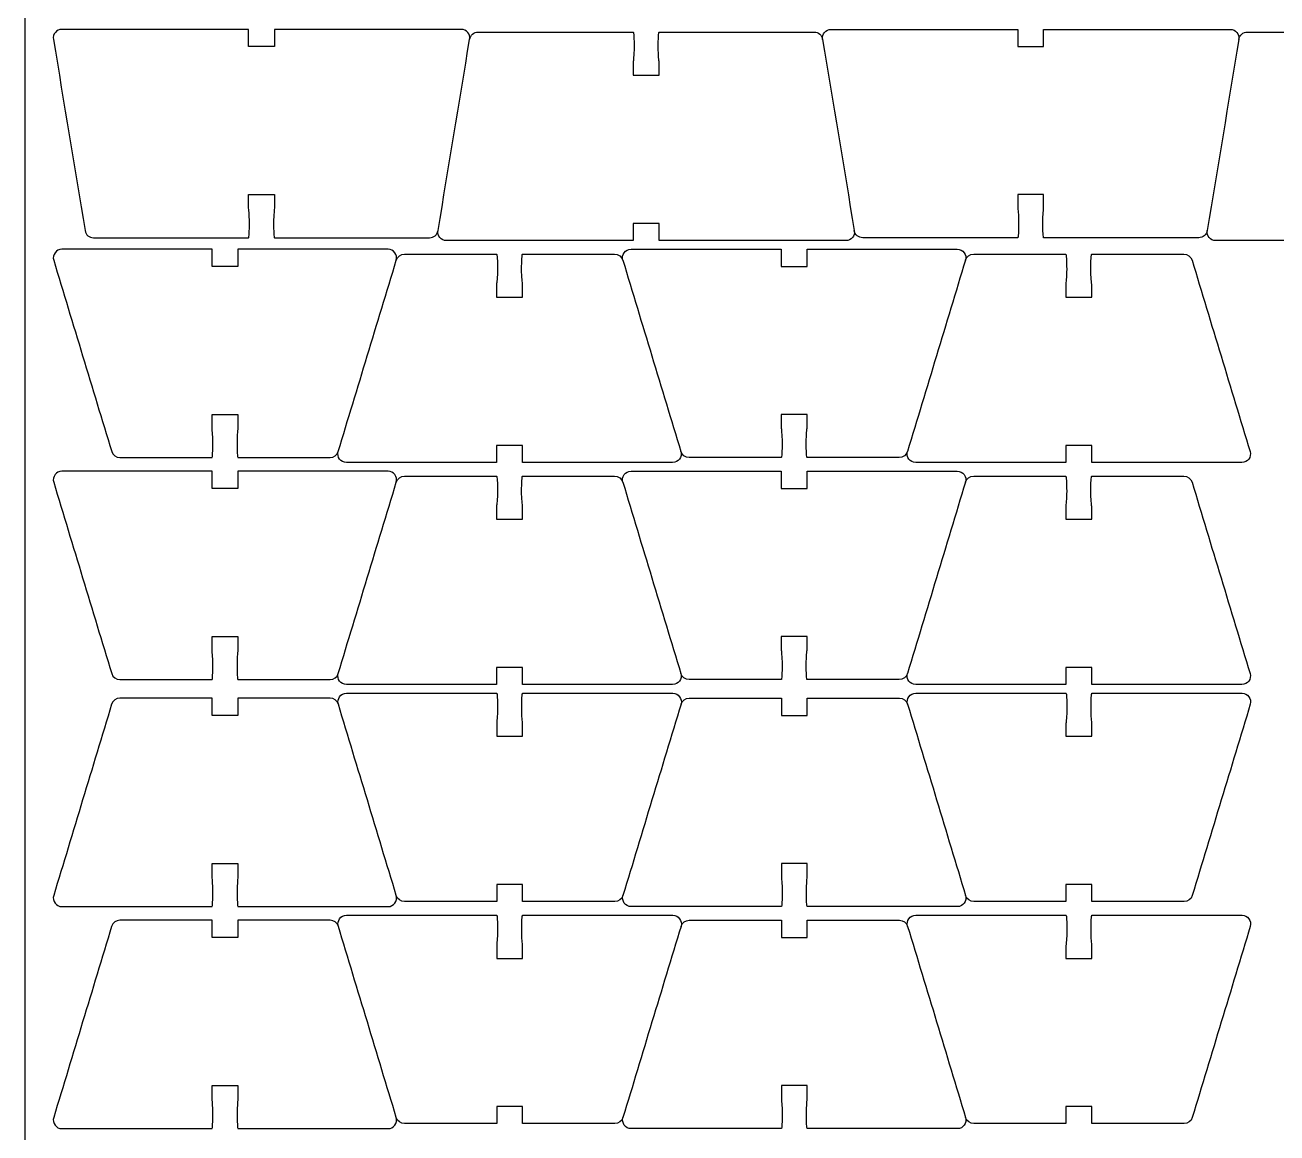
# Model space of a CAD drawing. Extents: x 0 to 500, y 0 to 390.
# Drawn here: x 0.1 to 145.3, y 127.4 to 255.9 of the extents above; entities that cross this region are included whole.
import ezdxf

# ---------------------------------------------------------------- set-up
doc = ezdxf.new("R2010")
doc.units = 0
doc.header["$MEASUREMENT"] = 0
doc.layers.add('DEFAULT', color=18, linetype='CONTINUOUS')

msp = doc.modelspace()

# ---------------------------------------------------------------- linework, layer by layer
at = {"layer": 'DEFAULT', "color": 18}
msp.add_lwpolyline([(500.15, 0.15), (0.15, 0.15), (0.15, 390.15), (500.15, 390.15)], close=True, dxfattribs=at)
at = {"layer": 'DEFAULT', "color": 1}
for points, knots in [([(26.07, 253.39), (27.07, 253.39), (28.07, 253.39), (29.07, 253.39), (29.07, 254.06), (29.07, 254.73), (29.07, 255.39), (36.29, 255.39), (43.51, 255.39), (50.72, 255.39), (51.34, 255.39), (51.81, 254.84), (51.7, 254.23), (50.48, 246.84), (49.26, 239.45), (48.04, 232.05), (47.95, 231.57), (47.54, 231.22), (47.05, 231.22), (41.06, 231.22), (35.07, 231.22), (29.07, 231.22), (29.02, 231.22), (28.97, 232), (28.97, 232.97), (28.97, 233.94), (29.07, 234.55), (29.07, 234.72), (29.07, 235.22), (29.07, 235.72), (29.07, 236.22), (28.07, 236.22), (27.07, 236.22), (26.07, 236.22), (26.07, 235.72), (26.07, 235.22), (26.07, 234.72), (26.07, 234.55), (26.17, 233.94), (26.17, 232.97), (26.17, 232), (26.13, 231.22), (26.07, 231.22), (20.08, 231.22), (14.09, 231.22), (8.09, 231.22), (7.61, 231.22), (7.19, 231.57), (7.11, 232.05), (5.89, 239.45), (4.66, 246.84), (3.44, 254.23), (3.34, 254.84), (3.81, 255.39), (4.42, 255.39), (11.64, 255.39), (18.85, 255.39), (26.07, 255.39), (26.07, 254.73), (26.07, 254.06), (26.07, 253.39)], [5.66, 5.66, 5.66, 5.66, 14.17, 14.17, 14.17, 19.83, 19.83, 19.83, 81.2, 81.2, 81.2, 82.2, 82.2, 82.2, 145.934248, 145.934248, 145.934248, 146.934248, 146.934248, 146.934248, 197.894248, 197.894248, 197.894248, 198.894248, 198.894248, 198.894248, 199.894248, 199.894248, 199.894248, 204.154248, 204.154248, 204.154248, 212.664248, 212.664248, 212.664248, 216.924248, 216.924248, 216.924248, 217.924248, 217.924248, 217.924248, 218.924248, 218.924248, 218.924248, 269.884248, 269.884248, 269.884248, 270.884248, 270.884248, 270.884248, 334.618497, 334.618497, 334.618497, 335.618497, 335.618497, 335.618497, 396.988497, 396.988497, 396.988497, 402.648497, 402.648497, 402.648497, 402.648497]), ([(51.7, 254.23), (51.79, 254.71), (52.2, 255.07), (52.69, 255.07), (58.68, 255.07), (64.67, 255.07), (70.67, 255.07), (70.72, 255.07), (70.77, 254.28), (70.77, 253.32), (70.77, 252.35), (70.67, 251.74), (70.67, 251.57), (70.67, 251.07), (70.67, 250.57), (70.67, 250.06), (71.67, 250.06), (72.67, 250.06), (73.67, 250.06), (73.67, 250.57), (73.67, 251.07), (73.67, 251.57), (73.67, 251.74), (73.57, 252.35), (73.57, 253.32), (73.57, 254.28), (73.61, 255.07), (73.67, 255.07), (79.66, 255.07), (85.65, 255.07), (91.65, 255.07), (92.13, 255.07), (92.55, 254.71), (92.63, 254.23), (93.85, 246.84), (95.08, 239.45), (96.3, 232.05), (96.4, 231.44), (95.93, 230.89), (95.32, 230.89), (88.1, 230.89), (80.88, 230.89), (73.67, 230.89), (73.67, 231.56), (73.67, 232.23), (73.67, 232.89), (72.67, 232.89), (71.67, 232.89), (70.67, 232.89), (70.67, 232.23), (70.67, 231.56), (70.67, 230.89), (63.45, 230.89), (56.23, 230.89), (49.02, 230.89), (48.4, 230.89), (47.93, 231.44), (48.04, 232.05)], [0, 0, 0, 0, 1, 1, 1, 51.96, 51.96, 51.96, 52.96, 52.96, 52.96, 53.96, 53.96, 53.96, 58.22, 58.22, 58.22, 66.73, 66.73, 66.73, 70.99, 70.99, 70.99, 71.99, 71.99, 71.99, 72.99, 72.99, 72.99, 123.95, 123.95, 123.95, 124.95, 124.95, 124.95, 188.684248, 188.684248, 188.684248, 189.684248, 189.684248, 189.684248, 251.054248, 251.054248, 251.054248, 256.714248, 256.714248, 256.714248, 265.224248, 265.224248, 265.224248, 270.884248, 270.884248, 270.884248, 332.254248, 332.254248, 332.254248, 333.254248, 333.254248, 333.254248, 333.254248]), ([(92.63, 254.23), (92.53, 254.84), (93, 255.39), (93.61, 255.39), (100.83, 255.39), (108.04, 255.39), (115.26, 255.39), (115.26, 254.73), (115.26, 254.06), (115.26, 253.39), (116.26, 253.39), (117.26, 253.39), (118.26, 253.39), (118.26, 254.06), (118.26, 254.73), (118.26, 255.39), (125.48, 255.39), (132.7, 255.39), (139.91, 255.39), (140.53, 255.39), (141, 254.84), (140.89, 254.23), (139.67, 246.84), (138.45, 239.45), (137.22, 232.05), (137.14, 231.57), (136.73, 231.22), (136.24, 231.22), (130.25, 231.22), (124.26, 231.22), (118.26, 231.22), (118.21, 231.22), (118.16, 232), (118.16, 232.97), (118.16, 233.94), (118.26, 234.55), (118.26, 234.72), (118.26, 235.22), (118.26, 235.72), (118.26, 236.22), (117.26, 236.22), (116.26, 236.22), (115.26, 236.22), (115.26, 235.72), (115.26, 235.22), (115.26, 234.72), (115.26, 234.55), (115.36, 233.94), (115.36, 232.97), (115.36, 232), (115.32, 231.22), (115.26, 231.22), (109.27, 231.22), (103.28, 231.22), (97.28, 231.22), (96.8, 231.22), (96.38, 231.57), (96.3, 232.05)], [0, 0, 0, 0, 1, 1, 1, 62.37, 62.37, 62.37, 68.03, 68.03, 68.03, 76.54, 76.54, 76.54, 82.2, 82.2, 82.2, 143.57, 143.57, 143.57, 144.57, 144.57, 144.57, 208.304248, 208.304248, 208.304248, 209.304248, 209.304248, 209.304248, 260.264248, 260.264248, 260.264248, 261.264248, 261.264248, 261.264248, 262.264248, 262.264248, 262.264248, 266.524248, 266.524248, 266.524248, 275.034248, 275.034248, 275.034248, 279.294248, 279.294248, 279.294248, 280.294248, 280.294248, 280.294248, 281.294248, 281.294248, 281.294248, 332.254248, 332.254248, 332.254248, 333.254248, 333.254248, 333.254248, 333.254248]), ([(140.89, 254.23), (140.97, 254.71), (141.39, 255.07), (141.88, 255.07), (147.87, 255.07), (153.86, 255.07), (159.86, 255.07), (159.91, 255.07), (159.96, 254.28), (159.96, 253.32), (159.96, 252.35), (159.86, 251.74), (159.86, 251.57), (159.86, 251.07), (159.86, 250.57), (159.86, 250.06), (160.86, 250.06), (161.86, 250.06), (162.86, 250.06), (162.86, 250.57), (162.86, 251.07), (162.86, 251.57), (162.86, 251.74), (162.75, 252.35), (162.75, 253.32), (162.75, 254.28), (162.8, 255.07), (162.86, 255.07), (168.85, 255.07), (174.84, 255.07), (180.83, 255.07), (181.32, 255.07), (181.74, 254.71), (181.82, 254.23), (183.04, 246.84), (184.27, 239.45), (185.49, 232.05), (185.59, 231.44), (185.12, 230.89), (184.51, 230.89), (177.29, 230.89), (170.07, 230.89), (162.86, 230.89), (162.86, 231.56), (162.86, 232.23), (162.86, 232.89), (161.86, 232.89), (160.86, 232.89), (159.86, 232.89), (159.86, 232.23), (159.86, 231.56), (159.86, 230.89), (152.64, 230.89), (145.42, 230.89), (138.21, 230.89), (137.59, 230.89), (137.12, 231.44), (137.22, 232.05)], [0, 0, 0, 0, 1, 1, 1, 51.96, 51.96, 51.96, 52.96, 52.96, 52.96, 53.96, 53.96, 53.96, 58.22, 58.22, 58.22, 66.73, 66.73, 66.73, 70.99, 70.99, 70.99, 71.99, 71.99, 71.99, 72.99, 72.99, 72.99, 123.95, 123.95, 123.95, 124.95, 124.95, 124.95, 188.684248, 188.684248, 188.684248, 189.684248, 189.684248, 189.684248, 251.054248, 251.054248, 251.054248, 256.714248, 256.714248, 256.714248, 265.224248, 265.224248, 265.224248, 270.884248, 270.884248, 270.884248, 332.254248, 332.254248, 332.254248, 333.254248, 333.254248, 333.254248, 333.254248]), ([(21.83, 227.9), (22.83, 227.9), (23.83, 227.9), (24.83, 227.9), (24.83, 228.56), (24.83, 229.23), (24.83, 229.89), (30.64, 229.89), (36.44, 229.89), (42.24, 229.89), (42.91, 229.89), (43.39, 229.25), (43.2, 228.61), (40.95, 221.22), (38.71, 213.82), (36.47, 206.43), (36.34, 206.01), (35.96, 205.72), (35.52, 205.72), (31.96, 205.72), (28.39, 205.72), (24.83, 205.72), (24.78, 205.72), (24.73, 206.51), (24.73, 207.47), (24.73, 208.44), (24.83, 209.05), (24.83, 209.22), (24.83, 209.72), (24.83, 210.22), (24.83, 210.72), (23.83, 210.72), (22.83, 210.72), (21.83, 210.72), (21.83, 210.22), (21.83, 209.72), (21.83, 209.22), (21.83, 209.05), (21.93, 208.44), (21.93, 207.47), (21.93, 206.51), (21.89, 205.72), (21.83, 205.72), (18.27, 205.72), (14.71, 205.72), (11.15, 205.72), (10.71, 205.72), (10.32, 206.01), (10.2, 206.43), (7.95, 213.82), (5.71, 221.22), (3.47, 228.61), (3.28, 229.25), (3.76, 229.89), (4.42, 229.89), (10.23, 229.89), (16.03, 229.89), (21.83, 229.89), (21.83, 229.23), (21.83, 228.56), (21.83, 227.9)], [5.66, 5.66, 5.66, 5.66, 14.17, 14.17, 14.17, 19.83, 19.83, 19.83, 69.18, 69.18, 69.18, 70.18, 70.18, 70.18, 135.878568, 135.878568, 135.878568, 136.878568, 136.878568, 136.878568, 167.158568, 167.158568, 167.158568, 168.158568, 168.158568, 168.158568, 169.158568, 169.158568, 169.158568, 173.418568, 173.418568, 173.418568, 181.928568, 181.928568, 181.928568, 186.188568, 186.188568, 186.188568, 187.188568, 187.188568, 187.188568, 188.188568, 188.188568, 188.188568, 218.468568, 218.468568, 218.468568, 219.468568, 219.468568, 219.468568, 285.167135, 285.167135, 285.167135, 286.167135, 286.167135, 286.167135, 335.517135, 335.517135, 335.517135, 341.177135, 341.177135, 341.177135, 341.177135]), ([(69.47, 228.61), (69.27, 229.25), (69.75, 229.89), (70.42, 229.89), (76.22, 229.89), (82.03, 229.89), (87.83, 229.89), (87.83, 229.23), (87.83, 228.56), (87.83, 227.9), (88.83, 227.9), (89.83, 227.9), (90.83, 227.9), (90.83, 228.56), (90.83, 229.23), (90.83, 229.89), (96.63, 229.89), (102.44, 229.89), (108.24, 229.89), (108.91, 229.89), (109.39, 229.25), (109.19, 228.61), (106.95, 221.22), (104.71, 213.82), (102.47, 206.43), (102.34, 206.01), (101.95, 205.72), (101.51, 205.72), (97.95, 205.72), (94.39, 205.72), (90.83, 205.72), (90.78, 205.72), (90.73, 206.51), (90.73, 207.47), (90.73, 208.44), (90.83, 209.05), (90.83, 209.22), (90.83, 209.72), (90.83, 210.22), (90.83, 210.72), (89.83, 210.72), (88.83, 210.72), (87.83, 210.72), (87.83, 210.22), (87.83, 209.72), (87.83, 209.22), (87.83, 209.05), (87.93, 208.44), (87.93, 207.47), (87.93, 206.51), (87.89, 205.72), (87.83, 205.72), (84.27, 205.72), (80.71, 205.72), (77.15, 205.72), (76.71, 205.72), (76.32, 206.01), (76.19, 206.43)], [0, 0, 0, 0, 1, 1, 1, 50.35, 50.35, 50.35, 56.01, 56.01, 56.01, 64.52, 64.52, 64.52, 70.18, 70.18, 70.18, 119.53, 119.53, 119.53, 120.53, 120.53, 120.53, 186.228277, 186.228277, 186.228277, 187.228277, 187.228277, 187.228277, 217.508277, 217.508277, 217.508277, 218.508277, 218.508277, 218.508277, 219.508277, 219.508277, 219.508277, 223.768277, 223.768277, 223.768277, 232.278277, 232.278277, 232.278277, 236.538277, 236.538277, 236.538277, 237.538277, 237.538277, 237.538277, 238.538277, 238.538277, 238.538277, 268.818277, 268.818277, 268.818277, 269.818277, 269.818277, 269.818277, 269.818277]), ([(43.2, 228.61), (43.32, 229.03), (43.71, 229.32), (44.15, 229.32), (47.71, 229.32), (51.27, 229.32), (54.83, 229.32), (54.89, 229.32), (54.93, 228.54), (54.93, 227.57), (54.93, 226.6), (54.83, 225.99), (54.83, 225.82), (54.83, 225.32), (54.83, 224.82), (54.83, 224.32), (55.83, 224.32), (56.83, 224.32), (57.83, 224.32), (57.83, 224.82), (57.83, 225.32), (57.83, 225.82), (57.83, 225.99), (57.73, 226.6), (57.73, 227.57), (57.73, 228.54), (57.78, 229.32), (57.83, 229.32), (61.39, 229.32), (64.95, 229.32), (68.51, 229.32), (68.95, 229.32), (69.34, 229.03), (69.47, 228.61), (71.71, 221.22), (73.95, 213.82), (76.19, 206.43), (76.39, 205.79), (75.91, 205.15), (75.24, 205.15), (69.44, 205.15), (63.64, 205.15), (57.83, 205.15), (57.83, 205.81), (57.83, 206.48), (57.83, 207.14), (56.83, 207.14), (55.83, 207.14), (54.83, 207.14), (54.83, 206.48), (54.83, 205.81), (54.83, 205.15), (49.03, 205.15), (43.22, 205.15), (37.42, 205.15), (36.75, 205.15), (36.27, 205.79), (36.47, 206.43)], [0, 0, 0, 0, 1, 1, 1, 31.28, 31.28, 31.28, 32.28, 32.28, 32.28, 33.28, 33.28, 33.28, 37.54, 37.54, 37.54, 46.05, 46.05, 46.05, 50.31, 50.31, 50.31, 51.31, 51.31, 51.31, 52.31, 52.31, 52.31, 82.59, 82.59, 82.59, 83.59, 83.59, 83.59, 149.288568, 149.288568, 149.288568, 150.288568, 150.288568, 150.288568, 199.638568, 199.638568, 199.638568, 205.298568, 205.298568, 205.298568, 213.808568, 213.808568, 213.808568, 219.468568, 219.468568, 219.468568, 268.818568, 268.818568, 268.818568, 269.818568, 269.818568, 269.818568, 269.818568]), ([(109.19, 228.61), (109.32, 229.03), (109.71, 229.32), (110.15, 229.32), (113.71, 229.32), (117.27, 229.32), (120.83, 229.32), (120.88, 229.32), (120.93, 228.54), (120.93, 227.57), (120.93, 226.6), (120.83, 225.99), (120.83, 225.82), (120.83, 225.32), (120.83, 224.82), (120.83, 224.32), (121.83, 224.32), (122.83, 224.32), (123.83, 224.32), (123.83, 224.82), (123.83, 225.32), (123.83, 225.82), (123.83, 225.99), (123.73, 226.6), (123.73, 227.57), (123.73, 228.54), (123.77, 229.32), (123.83, 229.32), (127.39, 229.32), (130.95, 229.32), (134.51, 229.32), (134.95, 229.32), (135.34, 229.03), (135.47, 228.61), (137.71, 221.22), (139.95, 213.82), (142.19, 206.43), (142.39, 205.79), (141.91, 205.15), (141.24, 205.15), (135.44, 205.15), (129.63, 205.15), (123.83, 205.15), (123.83, 205.81), (123.83, 206.48), (123.83, 207.14), (122.83, 207.14), (121.83, 207.14), (120.83, 207.14), (120.83, 206.48), (120.83, 205.81), (120.83, 205.15), (115.03, 205.15), (109.22, 205.15), (103.42, 205.15), (102.75, 205.15), (102.27, 205.79), (102.47, 206.43)], [0, 0, 0, 0, 1, 1, 1, 31.28, 31.28, 31.28, 32.28, 32.28, 32.28, 33.28, 33.28, 33.28, 37.54, 37.54, 37.54, 46.05, 46.05, 46.05, 50.31, 50.31, 50.31, 51.31, 51.31, 51.31, 52.31, 52.31, 52.31, 82.59, 82.59, 82.59, 83.59, 83.59, 83.59, 149.288568, 149.288568, 149.288568, 150.288568, 150.288568, 150.288568, 199.638568, 199.638568, 199.638568, 205.298568, 205.298568, 205.298568, 213.808568, 213.808568, 213.808568, 219.468568, 219.468568, 219.468568, 268.818568, 268.818568, 268.818568, 269.818568, 269.818568, 269.818568, 269.818568]), ([(21.83, 202.15), (22.83, 202.15), (23.83, 202.15), (24.83, 202.15), (24.83, 202.82), (24.83, 203.48), (24.83, 204.15), (30.64, 204.15), (36.44, 204.15), (42.24, 204.15), (42.91, 204.15), (43.39, 203.5), (43.2, 202.86), (40.95, 195.47), (38.71, 188.08), (36.47, 180.68), (36.34, 180.26), (35.96, 179.97), (35.52, 179.97), (31.96, 179.97), (28.39, 179.97), (24.83, 179.97), (24.78, 179.97), (24.73, 180.76), (24.73, 181.72), (24.73, 182.69), (24.83, 183.3), (24.83, 183.47), (24.83, 183.98), (24.83, 184.48), (24.83, 184.98), (23.83, 184.98), (22.83, 184.98), (21.83, 184.98), (21.83, 184.48), (21.83, 183.98), (21.83, 183.47), (21.83, 183.3), (21.93, 182.69), (21.93, 181.72), (21.93, 180.76), (21.89, 179.97), (21.83, 179.97), (18.27, 179.97), (14.71, 179.97), (11.15, 179.97), (10.71, 179.97), (10.32, 180.26), (10.2, 180.68), (7.95, 188.08), (5.71, 195.47), (3.47, 202.86), (3.28, 203.5), (3.76, 204.15), (4.42, 204.15), (10.23, 204.15), (16.03, 204.15), (21.83, 204.15), (21.83, 203.48), (21.83, 202.82), (21.83, 202.15)], [5.66, 5.66, 5.66, 5.66, 14.17, 14.17, 14.17, 19.83, 19.83, 19.83, 69.18, 69.18, 69.18, 70.18, 70.18, 70.18, 135.878568, 135.878568, 135.878568, 136.878568, 136.878568, 136.878568, 167.158568, 167.158568, 167.158568, 168.158568, 168.158568, 168.158568, 169.158568, 169.158568, 169.158568, 173.418568, 173.418568, 173.418568, 181.928568, 181.928568, 181.928568, 186.188568, 186.188568, 186.188568, 187.188568, 187.188568, 187.188568, 188.188568, 188.188568, 188.188568, 218.468568, 218.468568, 218.468568, 219.468568, 219.468568, 219.468568, 285.167135, 285.167135, 285.167135, 286.167135, 286.167135, 286.167135, 335.517135, 335.517135, 335.517135, 341.177135, 341.177135, 341.177135, 341.177135]), ([(43.2, 202.86), (43.32, 203.28), (43.71, 203.57), (44.15, 203.57), (47.71, 203.57), (51.27, 203.57), (54.83, 203.57), (54.89, 203.57), (54.93, 202.79), (54.93, 201.82), (54.93, 200.86), (54.83, 200.25), (54.83, 200.07), (54.83, 199.57), (54.83, 199.07), (54.83, 198.57), (55.83, 198.57), (56.83, 198.57), (57.83, 198.57), (57.83, 199.07), (57.83, 199.57), (57.83, 200.07), (57.83, 200.25), (57.73, 200.86), (57.73, 201.82), (57.73, 202.79), (57.78, 203.57), (57.83, 203.57), (61.39, 203.57), (64.95, 203.57), (68.51, 203.57), (68.95, 203.57), (69.34, 203.28), (69.47, 202.86), (71.71, 195.47), (73.95, 188.08), (76.19, 180.68), (76.39, 180.05), (75.91, 179.4), (75.24, 179.4), (69.44, 179.4), (63.64, 179.4), (57.83, 179.4), (57.83, 180.07), (57.83, 180.73), (57.83, 181.4), (56.83, 181.4), (55.83, 181.4), (54.83, 181.4), (54.83, 180.73), (54.83, 180.07), (54.83, 179.4), (49.03, 179.4), (43.22, 179.4), (37.42, 179.4), (36.75, 179.4), (36.27, 180.05), (36.47, 180.68)], [0, 0, 0, 0, 1, 1, 1, 31.28, 31.28, 31.28, 32.28, 32.28, 32.28, 33.28, 33.28, 33.28, 37.54, 37.54, 37.54, 46.05, 46.05, 46.05, 50.31, 50.31, 50.31, 51.31, 51.31, 51.31, 52.31, 52.31, 52.31, 82.59, 82.59, 82.59, 83.59, 83.59, 83.59, 149.288568, 149.288568, 149.288568, 150.288568, 150.288568, 150.288568, 199.638568, 199.638568, 199.638568, 205.298568, 205.298568, 205.298568, 213.808568, 213.808568, 213.808568, 219.468568, 219.468568, 219.468568, 268.818568, 268.818568, 268.818568, 269.818568, 269.818568, 269.818568, 269.818568]), ([(69.47, 202.86), (69.27, 203.5), (69.75, 204.15), (70.42, 204.15), (76.22, 204.15), (82.03, 204.15), (87.83, 204.15), (87.83, 203.48), (87.83, 202.82), (87.83, 202.15), (88.83, 202.15), (89.83, 202.15), (90.83, 202.15), (90.83, 202.82), (90.83, 203.48), (90.83, 204.15), (96.63, 204.15), (102.44, 204.15), (108.24, 204.15), (108.91, 204.15), (109.39, 203.5), (109.19, 202.86), (106.95, 195.47), (104.71, 188.08), (102.47, 180.68), (102.34, 180.26), (101.95, 179.97), (101.51, 179.97), (97.95, 179.97), (94.39, 179.97), (90.83, 179.97), (90.78, 179.97), (90.73, 180.76), (90.73, 181.72), (90.73, 182.69), (90.83, 183.3), (90.83, 183.47), (90.83, 183.98), (90.83, 184.48), (90.83, 184.98), (89.83, 184.98), (88.83, 184.98), (87.83, 184.98), (87.83, 184.48), (87.83, 183.98), (87.83, 183.47), (87.83, 183.3), (87.93, 182.69), (87.93, 181.72), (87.93, 180.76), (87.89, 179.97), (87.83, 179.97), (84.27, 179.97), (80.71, 179.97), (77.15, 179.97), (76.71, 179.97), (76.32, 180.26), (76.19, 180.68)], [0, 0, 0, 0, 1, 1, 1, 50.35, 50.35, 50.35, 56.01, 56.01, 56.01, 64.52, 64.52, 64.52, 70.18, 70.18, 70.18, 119.53, 119.53, 119.53, 120.53, 120.53, 120.53, 186.228277, 186.228277, 186.228277, 187.228277, 187.228277, 187.228277, 217.508277, 217.508277, 217.508277, 218.508277, 218.508277, 218.508277, 219.508277, 219.508277, 219.508277, 223.768277, 223.768277, 223.768277, 232.278277, 232.278277, 232.278277, 236.538277, 236.538277, 236.538277, 237.538277, 237.538277, 237.538277, 238.538277, 238.538277, 238.538277, 268.818277, 268.818277, 268.818277, 269.818277, 269.818277, 269.818277, 269.818277]), ([(109.19, 202.86), (109.32, 203.28), (109.71, 203.57), (110.15, 203.57), (113.71, 203.57), (117.27, 203.57), (120.83, 203.57), (120.88, 203.57), (120.93, 202.79), (120.93, 201.82), (120.93, 200.86), (120.83, 200.25), (120.83, 200.07), (120.83, 199.57), (120.83, 199.07), (120.83, 198.57), (121.83, 198.57), (122.83, 198.57), (123.83, 198.57), (123.83, 199.07), (123.83, 199.57), (123.83, 200.07), (123.83, 200.25), (123.73, 200.86), (123.73, 201.82), (123.73, 202.79), (123.77, 203.57), (123.83, 203.57), (127.39, 203.57), (130.95, 203.57), (134.51, 203.57), (134.95, 203.57), (135.34, 203.28), (135.47, 202.86), (137.71, 195.47), (139.95, 188.08), (142.19, 180.68), (142.39, 180.05), (141.91, 179.4), (141.24, 179.4), (135.44, 179.4), (129.63, 179.4), (123.83, 179.4), (123.83, 180.07), (123.83, 180.73), (123.83, 181.4), (122.83, 181.4), (121.83, 181.4), (120.83, 181.4), (120.83, 180.73), (120.83, 180.07), (120.83, 179.4), (115.03, 179.4), (109.22, 179.4), (103.42, 179.4), (102.75, 179.4), (102.27, 180.05), (102.47, 180.68)], [0, 0, 0, 0, 1, 1, 1, 31.28, 31.28, 31.28, 32.28, 32.28, 32.28, 33.28, 33.28, 33.28, 37.54, 37.54, 37.54, 46.05, 46.05, 46.05, 50.31, 50.31, 50.31, 51.31, 51.31, 51.31, 52.31, 52.31, 52.31, 82.59, 82.59, 82.59, 83.59, 83.59, 83.59, 149.288568, 149.288568, 149.288568, 150.288568, 150.288568, 150.288568, 199.638568, 199.638568, 199.638568, 205.298568, 205.298568, 205.298568, 213.808568, 213.808568, 213.808568, 219.468568, 219.468568, 219.468568, 268.818568, 268.818568, 268.818568, 269.818568, 269.818568, 269.818568, 269.818568]), ([(21.84, 175.82), (22.84, 175.82), (23.83, 175.82), (24.83, 175.82), (24.83, 176.49), (24.83, 177.15), (24.83, 177.82), (28.4, 177.82), (31.96, 177.82), (35.52, 177.82), (35.96, 177.82), (36.35, 177.54), (36.48, 177.12), (38.72, 169.72), (40.96, 162.33), (43.2, 154.93), (43.39, 154.29), (42.91, 153.65), (42.24, 153.65), (36.44, 153.65), (30.64, 153.65), (24.83, 153.65), (24.78, 153.65), (24.74, 154.43), (24.74, 155.4), (24.74, 156.37), (24.83, 156.98), (24.83, 157.15), (24.83, 157.65), (24.83, 158.15), (24.83, 158.65), (23.83, 158.65), (22.84, 158.65), (21.84, 158.65), (21.84, 158.15), (21.84, 157.65), (21.84, 157.15), (21.84, 156.98), (21.93, 156.37), (21.93, 155.4), (21.93, 154.43), (21.89, 153.65), (21.84, 153.65), (16.03, 153.65), (10.23, 153.65), (4.43, 153.65), (3.76, 153.65), (3.28, 154.29), (3.47, 154.93), (5.71, 162.33), (7.95, 169.72), (10.19, 177.12), (10.32, 177.54), (10.71, 177.82), (11.15, 177.82), (14.71, 177.82), (18.27, 177.82), (21.84, 177.82), (21.84, 177.15), (21.84, 176.49), (21.84, 175.82)], [5.67, 5.67, 5.67, 5.67, 14.17, 14.17, 14.17, 19.84, 19.84, 19.84, 50.14, 50.14, 50.14, 51.14, 51.14, 51.14, 116.845236, 116.845236, 116.845236, 117.845236, 117.845236, 117.845236, 167.195236, 167.195236, 167.195236, 168.195236, 168.195236, 168.195236, 169.195236, 169.195236, 169.195236, 173.445236, 173.445236, 173.445236, 181.945236, 181.945236, 181.945236, 186.195236, 186.195236, 186.195236, 187.195236, 187.195236, 187.195236, 188.195236, 188.195236, 188.195236, 237.545236, 237.545236, 237.545236, 238.545236, 238.545236, 238.545236, 304.250471, 304.250471, 304.250471, 305.250471, 305.250471, 305.250471, 335.550471, 335.550471, 335.550471, 341.220471, 341.220471, 341.220471, 341.220471]), ([(36.48, 177.12), (36.28, 177.75), (36.76, 178.4), (37.43, 178.4), (43.23, 178.4), (49.04, 178.4), (54.84, 178.4), (54.89, 178.4), (54.94, 177.62), (54.94, 176.65), (54.94, 175.68), (54.84, 175.07), (54.84, 174.9), (54.84, 174.4), (54.84, 173.9), (54.84, 173.4), (55.84, 173.4), (56.84, 173.4), (57.84, 173.4), (57.84, 173.9), (57.84, 174.4), (57.84, 174.9), (57.84, 175.07), (57.74, 175.68), (57.74, 176.65), (57.74, 177.62), (57.79, 178.4), (57.84, 178.4), (63.64, 178.4), (69.45, 178.4), (75.25, 178.4), (75.92, 178.4), (76.4, 177.75), (76.21, 177.12), (73.96, 169.72), (71.72, 162.33), (69.48, 154.93), (69.35, 154.51), (68.97, 154.23), (68.53, 154.23), (64.97, 154.23), (61.4, 154.23), (57.84, 154.23), (57.84, 154.89), (57.84, 155.56), (57.84, 156.23), (56.84, 156.23), (55.84, 156.23), (54.84, 156.23), (54.84, 155.56), (54.84, 154.89), (54.84, 154.23), (51.28, 154.23), (47.72, 154.23), (44.15, 154.23), (43.71, 154.23), (43.33, 154.51), (43.2, 154.93)], [0, 0, 0, 0, 1, 1, 1, 50.35, 50.35, 50.35, 51.35, 51.35, 51.35, 52.35, 52.35, 52.35, 56.6, 56.6, 56.6, 65.1, 65.1, 65.1, 69.35, 69.35, 69.35, 70.35, 70.35, 70.35, 71.35, 71.35, 71.35, 120.7, 120.7, 120.7, 121.7, 121.7, 121.7, 187.405236, 187.405236, 187.405236, 188.405236, 188.405236, 188.405236, 218.705236, 218.705236, 218.705236, 224.375236, 224.375236, 224.375236, 232.875236, 232.875236, 232.875236, 238.545236, 238.545236, 238.545236, 268.845236, 268.845236, 268.845236, 269.845236, 269.845236, 269.845236, 269.845236]), ([(76.21, 177.12), (76.33, 177.54), (76.72, 177.82), (77.16, 177.82), (80.72, 177.82), (84.28, 177.82), (87.85, 177.82), (87.85, 177.15), (87.85, 176.49), (87.85, 175.82), (88.85, 175.82), (89.85, 175.82), (90.85, 175.82), (90.85, 176.49), (90.85, 177.15), (90.85, 177.82), (94.41, 177.82), (97.97, 177.82), (101.54, 177.82), (101.97, 177.82), (102.36, 177.54), (102.49, 177.12), (104.73, 169.72), (106.97, 162.33), (109.21, 154.93), (109.41, 154.29), (108.93, 153.65), (108.26, 153.65), (102.45, 153.65), (96.65, 153.65), (90.85, 153.65), (90.79, 153.65), (90.75, 154.43), (90.75, 155.4), (90.75, 156.37), (90.85, 156.98), (90.85, 157.15), (90.85, 157.65), (90.85, 158.15), (90.85, 158.65), (89.85, 158.65), (88.85, 158.65), (87.85, 158.65), (87.85, 158.15), (87.85, 157.65), (87.85, 157.15), (87.85, 156.98), (87.95, 156.37), (87.95, 155.4), (87.95, 154.43), (87.9, 153.65), (87.85, 153.65), (82.04, 153.65), (76.24, 153.65), (70.44, 153.65), (69.77, 153.65), (69.29, 154.29), (69.48, 154.93)], [0, 0, 0, 0, 1, 1, 1, 31.3, 31.3, 31.3, 36.97, 36.97, 36.97, 45.47, 45.47, 45.47, 51.14, 51.14, 51.14, 81.44, 81.44, 81.44, 82.44, 82.44, 82.44, 148.145236, 148.145236, 148.145236, 149.145236, 149.145236, 149.145236, 198.495236, 198.495236, 198.495236, 199.495236, 199.495236, 199.495236, 200.495236, 200.495236, 200.495236, 204.745236, 204.745236, 204.745236, 213.245236, 213.245236, 213.245236, 217.495236, 217.495236, 217.495236, 218.495236, 218.495236, 218.495236, 219.495236, 219.495236, 219.495236, 268.845236, 268.845236, 268.845236, 269.845236, 269.845236, 269.845236, 269.845236]), ([(102.49, 177.12), (102.29, 177.75), (102.77, 178.4), (103.44, 178.4), (109.25, 178.4), (115.05, 178.4), (120.85, 178.4), (120.91, 178.4), (120.95, 177.62), (120.95, 176.65), (120.95, 175.68), (120.85, 175.07), (120.85, 174.9), (120.85, 174.4), (120.85, 173.9), (120.85, 173.4), (121.85, 173.4), (122.85, 173.4), (123.85, 173.4), (123.85, 173.9), (123.85, 174.4), (123.85, 174.9), (123.85, 175.07), (123.75, 175.68), (123.75, 176.65), (123.75, 177.62), (123.8, 178.4), (123.85, 178.4), (129.66, 178.4), (135.46, 178.4), (141.26, 178.4), (141.93, 178.4), (142.41, 177.75), (142.22, 177.12), (139.98, 169.72), (137.73, 162.33), (135.49, 154.93), (135.37, 154.51), (134.98, 154.23), (134.54, 154.23), (130.98, 154.23), (127.41, 154.23), (123.85, 154.23), (123.85, 154.89), (123.85, 155.56), (123.85, 156.23), (122.85, 156.23), (121.85, 156.23), (120.85, 156.23), (120.85, 155.56), (120.85, 154.89), (120.85, 154.23), (117.29, 154.23), (113.73, 154.23), (110.16, 154.23), (109.73, 154.23), (109.34, 154.51), (109.21, 154.93)], [0, 0, 0, 0, 1, 1, 1, 50.35, 50.35, 50.35, 51.35, 51.35, 51.35, 52.35, 52.35, 52.35, 56.6, 56.6, 56.6, 65.1, 65.1, 65.1, 69.35, 69.35, 69.35, 70.35, 70.35, 70.35, 71.35, 71.35, 71.35, 120.7, 120.7, 120.7, 121.7, 121.7, 121.7, 187.405236, 187.405236, 187.405236, 188.405236, 188.405236, 188.405236, 218.705236, 218.705236, 218.705236, 224.375236, 224.375236, 224.375236, 232.875236, 232.875236, 232.875236, 238.545236, 238.545236, 238.545236, 268.845236, 268.845236, 268.845236, 269.845236, 269.845236, 269.845236, 269.845236]), ([(36.48, 151.36), (36.28, 152), (36.76, 152.65), (37.43, 152.65), (43.23, 152.65), (49.04, 152.65), (54.84, 152.65), (54.89, 152.65), (54.94, 151.87), (54.94, 150.9), (54.94, 149.93), (54.84, 149.32), (54.84, 149.15), (54.84, 148.65), (54.84, 148.15), (54.84, 147.65), (55.84, 147.65), (56.84, 147.65), (57.84, 147.65), (57.84, 148.15), (57.84, 148.65), (57.84, 149.15), (57.84, 149.32), (57.74, 149.93), (57.74, 150.9), (57.74, 151.87), (57.79, 152.65), (57.84, 152.65), (63.64, 152.65), (69.45, 152.65), (75.25, 152.65), (75.92, 152.65), (76.4, 152), (76.21, 151.36), (73.96, 143.97), (71.72, 136.58), (69.48, 129.18), (69.35, 128.76), (68.97, 128.48), (68.53, 128.48), (64.97, 128.48), (61.4, 128.48), (57.84, 128.48), (57.84, 129.14), (57.84, 129.81), (57.84, 130.48), (56.84, 130.48), (55.84, 130.48), (54.84, 130.48), (54.84, 129.81), (54.84, 129.14), (54.84, 128.48), (51.28, 128.48), (47.72, 128.48), (44.15, 128.48), (43.71, 128.48), (43.33, 128.76), (43.2, 129.18)], [0, 0, 0, 0, 1, 1, 1, 50.35, 50.35, 50.35, 51.35, 51.35, 51.35, 52.35, 52.35, 52.35, 56.6, 56.6, 56.6, 65.1, 65.1, 65.1, 69.35, 69.35, 69.35, 70.35, 70.35, 70.35, 71.35, 71.35, 71.35, 120.7, 120.7, 120.7, 121.7, 121.7, 121.7, 187.405236, 187.405236, 187.405236, 188.405236, 188.405236, 188.405236, 218.705236, 218.705236, 218.705236, 224.375236, 224.375236, 224.375236, 232.875236, 232.875236, 232.875236, 238.545236, 238.545236, 238.545236, 268.845236, 268.845236, 268.845236, 269.845236, 269.845236, 269.845236, 269.845236]), ([(102.49, 151.36), (102.29, 152), (102.77, 152.65), (103.44, 152.65), (109.25, 152.65), (115.05, 152.65), (120.85, 152.65), (120.91, 152.65), (120.95, 151.87), (120.95, 150.9), (120.95, 149.93), (120.85, 149.32), (120.85, 149.15), (120.85, 148.65), (120.85, 148.15), (120.85, 147.65), (121.85, 147.65), (122.85, 147.65), (123.85, 147.65), (123.85, 148.15), (123.85, 148.65), (123.85, 149.15), (123.85, 149.32), (123.75, 149.93), (123.75, 150.9), (123.75, 151.87), (123.8, 152.65), (123.85, 152.65), (129.66, 152.65), (135.46, 152.65), (141.26, 152.65), (141.93, 152.65), (142.41, 152), (142.22, 151.36), (139.98, 143.97), (137.73, 136.58), (135.49, 129.18), (135.37, 128.76), (134.98, 128.48), (134.54, 128.48), (130.98, 128.48), (127.41, 128.48), (123.85, 128.48), (123.85, 129.14), (123.85, 129.81), (123.85, 130.48), (122.85, 130.48), (121.85, 130.48), (120.85, 130.48), (120.85, 129.81), (120.85, 129.14), (120.85, 128.48), (117.29, 128.48), (113.73, 128.48), (110.16, 128.48), (109.73, 128.48), (109.34, 128.76), (109.21, 129.18)], [0, 0, 0, 0, 1, 1, 1, 50.35, 50.35, 50.35, 51.35, 51.35, 51.35, 52.35, 52.35, 52.35, 56.6, 56.6, 56.6, 65.1, 65.1, 65.1, 69.35, 69.35, 69.35, 70.35, 70.35, 70.35, 71.35, 71.35, 71.35, 120.7, 120.7, 120.7, 121.7, 121.7, 121.7, 187.405236, 187.405236, 187.405236, 188.405236, 188.405236, 188.405236, 218.705236, 218.705236, 218.705236, 224.375236, 224.375236, 224.375236, 232.875236, 232.875236, 232.875236, 238.545236, 238.545236, 238.545236, 268.845236, 268.845236, 268.845236, 269.845236, 269.845236, 269.845236, 269.845236]), ([(21.84, 150.07), (22.84, 150.07), (23.83, 150.07), (24.83, 150.07), (24.83, 150.74), (24.83, 151.4), (24.83, 152.07), (28.4, 152.07), (31.96, 152.07), (35.52, 152.07), (35.96, 152.07), (36.35, 151.78), (36.48, 151.36), (38.72, 143.97), (40.96, 136.58), (43.2, 129.18), (43.39, 128.54), (42.91, 127.9), (42.24, 127.9), (36.44, 127.9), (30.64, 127.9), (24.83, 127.9), (24.78, 127.9), (24.74, 128.68), (24.74, 129.65), (24.74, 130.61), (24.83, 131.22), (24.83, 131.4), (24.83, 131.9), (24.83, 132.4), (24.83, 132.9), (23.83, 132.9), (22.84, 132.9), (21.84, 132.9), (21.84, 132.4), (21.84, 131.9), (21.84, 131.4), (21.84, 131.22), (21.93, 130.61), (21.93, 129.65), (21.93, 128.68), (21.89, 127.9), (21.84, 127.9), (16.03, 127.9), (10.23, 127.9), (4.43, 127.9), (3.76, 127.9), (3.28, 128.54), (3.47, 129.18), (5.71, 136.58), (7.95, 143.97), (10.19, 151.36), (10.32, 151.78), (10.71, 152.07), (11.15, 152.07), (14.71, 152.07), (18.27, 152.07), (21.84, 152.07), (21.84, 151.4), (21.84, 150.74), (21.84, 150.07)], [5.67, 5.67, 5.67, 5.67, 14.17, 14.17, 14.17, 19.84, 19.84, 19.84, 50.14, 50.14, 50.14, 51.14, 51.14, 51.14, 116.845236, 116.845236, 116.845236, 117.845236, 117.845236, 117.845236, 167.195236, 167.195236, 167.195236, 168.195236, 168.195236, 168.195236, 169.195236, 169.195236, 169.195236, 173.445236, 173.445236, 173.445236, 181.945236, 181.945236, 181.945236, 186.195236, 186.195236, 186.195236, 187.195236, 187.195236, 187.195236, 188.195236, 188.195236, 188.195236, 237.545236, 237.545236, 237.545236, 238.545236, 238.545236, 238.545236, 304.250471, 304.250471, 304.250471, 305.250471, 305.250471, 305.250471, 335.550471, 335.550471, 335.550471, 341.220471, 341.220471, 341.220471, 341.220471]), ([(76.21, 151.36), (76.33, 151.78), (76.72, 152.07), (77.16, 152.07), (80.72, 152.07), (84.28, 152.07), (87.85, 152.07), (87.85, 151.4), (87.85, 150.74), (87.85, 150.07), (88.85, 150.07), (89.85, 150.07), (90.85, 150.07), (90.85, 150.74), (90.85, 151.4), (90.85, 152.07), (94.41, 152.07), (97.97, 152.07), (101.54, 152.07), (101.97, 152.07), (102.36, 151.78), (102.49, 151.36), (104.73, 143.97), (106.97, 136.58), (109.21, 129.18), (109.41, 128.54), (108.93, 127.9), (108.26, 127.9), (102.45, 127.9), (96.65, 127.9), (90.85, 127.9), (90.79, 127.9), (90.75, 128.68), (90.75, 129.65), (90.75, 130.61), (90.85, 131.22), (90.85, 131.4), (90.85, 131.9), (90.85, 132.4), (90.85, 132.9), (89.85, 132.9), (88.85, 132.9), (87.85, 132.9), (87.85, 132.4), (87.85, 131.9), (87.85, 131.4), (87.85, 131.22), (87.95, 130.61), (87.95, 129.65), (87.95, 128.68), (87.9, 127.9), (87.85, 127.9), (82.04, 127.9), (76.24, 127.9), (70.44, 127.9), (69.77, 127.9), (69.29, 128.54), (69.48, 129.18)], [0, 0, 0, 0, 1, 1, 1, 31.3, 31.3, 31.3, 36.97, 36.97, 36.97, 45.47, 45.47, 45.47, 51.14, 51.14, 51.14, 81.44, 81.44, 81.44, 82.44, 82.44, 82.44, 148.145236, 148.145236, 148.145236, 149.145236, 149.145236, 149.145236, 198.495236, 198.495236, 198.495236, 199.495236, 199.495236, 199.495236, 200.495236, 200.495236, 200.495236, 204.745236, 204.745236, 204.745236, 213.245236, 213.245236, 213.245236, 217.495236, 217.495236, 217.495236, 218.495236, 218.495236, 218.495236, 219.495236, 219.495236, 219.495236, 268.845236, 268.845236, 268.845236, 269.845236, 269.845236, 269.845236, 269.845236])]:
    msp.add_open_spline(points, degree=3, knots=knots, dxfattribs=at)

doc.saveas('drawing.dxf')
